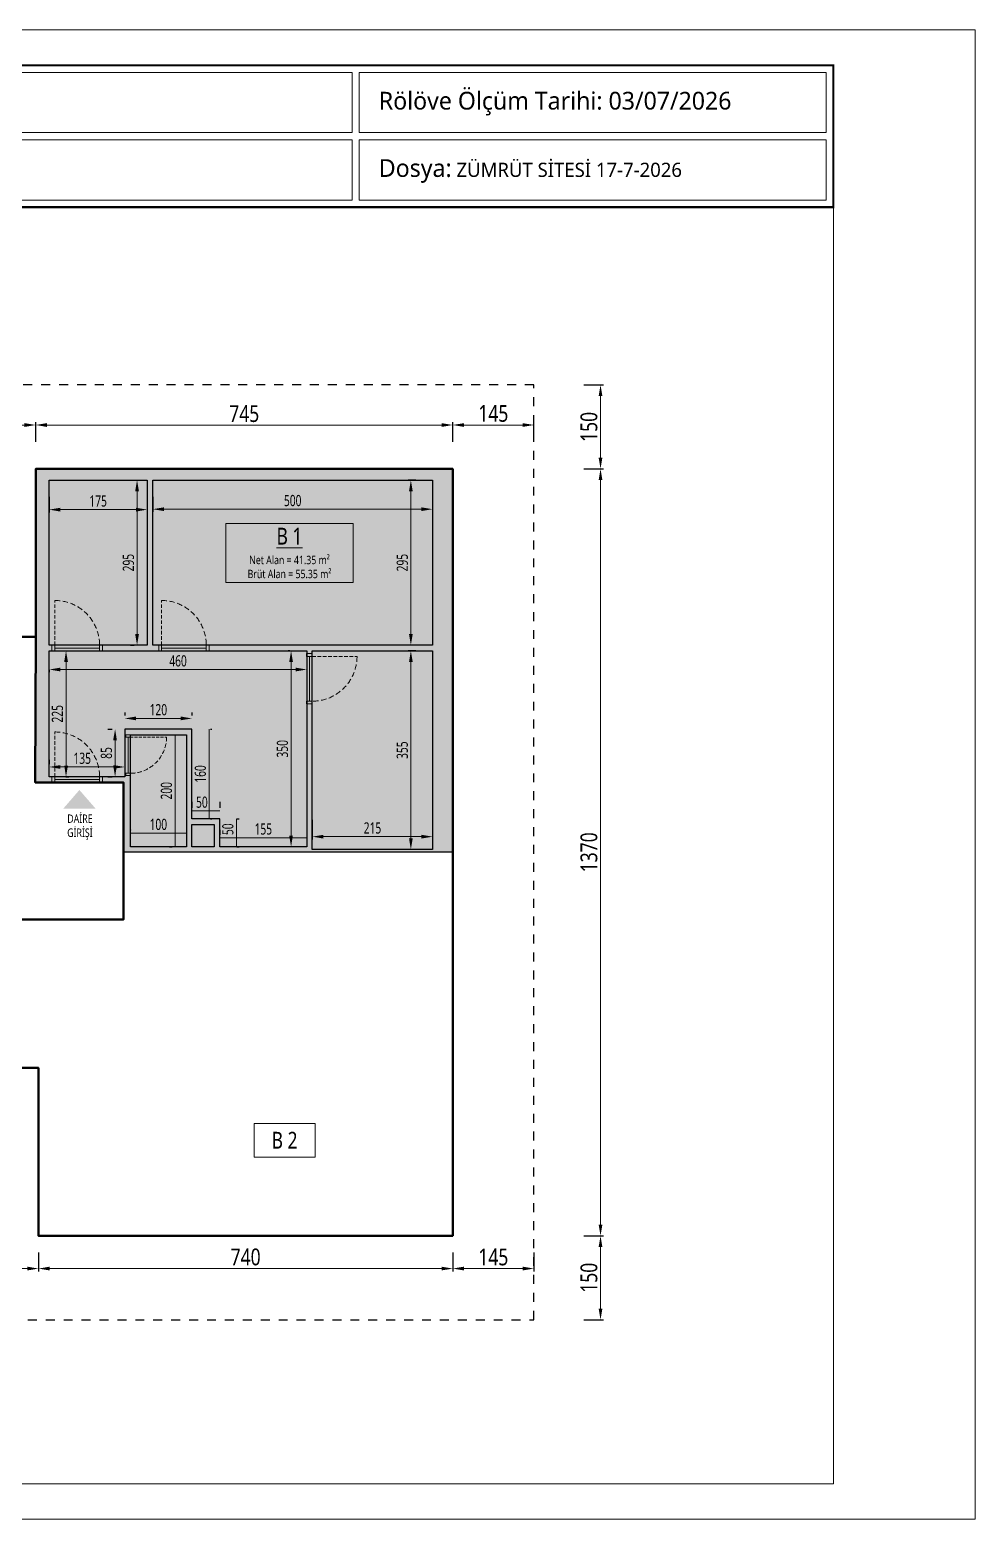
# Model space of a CAD drawing. Header units: metres. Extents: x 41905 to 73816, y -45641 to -42980.
# Drawn here: x 51506 to 53195, y -45641 to -42980 of the extents above; entities that cross this region are included whole.
import ezdxf

# ---------------------------------------------------------------- set-up
doc = ezdxf.new("R2010")
doc.units = ezdxf.units.M
doc.linetypes.add('HIDDEN2', pattern=[4.7625, 3.175, -1.5875])
doc.linetypes.add('JIS_02_1.2', pattern=[64.008, 32.004, -32.004])
for name, color, linetype, lineweight, true_color in [('0A PLAN BOYAMA', 7, 'Continuous', 13, 0xffdf7f), ('A GİRİŞ OKU', 1, 'Continuous', 13, 0xff0000), ('A YAZDIRMA', 7, 'Continuous', 13, 0x848484), ('A ÖLÇÜ DIŞ', 1, 'Continuous', 13, 0xff0000)]:
    doc.layers.add(name, color=color, linetype=linetype, lineweight=lineweight, true_color=true_color)
for name, color, linetype, lineweight in [('A ALAN BRÜT', 5, 'Continuous', 30), ('A ANTET', 7, 'Continuous', 13), ('A BİNA KONTUR', 4, 'Continuous', 50), ('A BİNA KONTUR KESİK', 4, 'JIS_02_1.2', 30), ('A DUVAR', 7, 'Continuous', 30), ('A KAPI', 11, 'Continuous', 13), ('A KAPI KESİK', 11, 'HIDDEN2', 13), ('A YAZI', 7, 'Continuous', 13)]:
    doc.layers.add(name, color=color, linetype=linetype, lineweight=lineweight)
doc.styles.add('HİB NORMAL', font='segoeui.ttf')
doc.styles.add('HİB Segoe Bold', font='segoeuib.ttf', dxfattribs={"width": 0.8})
doc.styles.add('HİB SEGOE Normal .7', font='segoeui.ttf', dxfattribs={"width": 0.7})
doc.styles.add('HİB Segoe Semilight .7', font='segoeuisl.ttf', dxfattribs={"width": 0.7})
doc.dimstyles.new('HİB New', dxfattribs={"dimtxt": 12, "dimasz": 18, "dimexe": 5, "dimexo": 30, "dimgap": 5, "dimtad": 1, "dimdec": 0, "dimzin": 0, "dimdsep": 46, "dimtxsty": 'HİB Segoe Semilight .7', "dimcen": 0.09, "dimclrd": 256, "dimclre": 256, "dimclrt": 256, "dimadec": 0, "dimazin": 0, "dimtfac": 1, "dimtdec": 4, "dimtix": 1, "dimtofl": 0, "dimtmove": 0, "dimatfit": 3, "dimfxl": 30, "dimfxlon": 1, "dimtvp": 1, "dimtolj": 1, "dimtzin": 0, "dimlwd": -1, "dimlwe": -3, "dimarcsym": 0})

# ---------------------------------------------------------------- blocks, each defined once
blk = doc.blocks.new('safsafsaf')
at = {"layer": 'A ANTET', "linetype": 'ByBlock', "ltscale": 100}
blk.add_line((49168, -37858.9), (52997.3, -37858.9), dxfattribs=at)
at = {"layer": 'A ANTET', "linetype": 'ByBlock', "ltscale": 100, "const_width": 4.22}
blk.add_lwpolyline([(49168, -37858.9), (52997.3, -37858.9), (52997.3, -38140.5), (49168, -38140.5)], close=True, dxfattribs=at)
at = {"layer": 'A ANTET', "linetype": 'ByBlock', "ltscale": 100}
for points in [[(52997.3, -40674.5), (49168, -40674.5), (49168, -37858.9), (52997.3, -37858.9)], [(49182.1, -37873), (49846.6, -37873), (49846.6, -38126.4), (49182.1, -38126.4)], [(49860.6, -37873), (52042.3, -37873), (52042.3, -37992.7), (49860.6, -37992.7)], [(52056.4, -37992.7), (52983.2, -37992.7), (52983.2, -37873), (52056.4, -37873)], [(49860.6, -38006.7), (52042.3, -38006.7), (52042.3, -38126.4), (49860.6, -38126.4)], [(52056.4, -38126.4), (52983.2, -38126.4), (52983.2, -38006.7), (52056.4, -38006.7)]]:
    blk.add_lwpolyline(points, close=True, dxfattribs=at)
blk.add_lwpolyline([(49337.9, -38048.6, 3.72, 3.72, 0), (49690.6, -38048.6, 0, 0, 0)], format="xyseb", dxfattribs=at)
at = {"layer": 'A YAZDIRMA', "linetype": 'ByBlock', "ltscale": 100}
blk.add_lwpolyline([(53278.8, -40744.9), (53278.8, -37788.5), (49097.6, -37788.5), (49097.6, -40744.9)], close=True, dxfattribs=at)
at = {"layer": 'A ANTET', "linetype": 'ByBlock', "ltscale": 100, "attachment_point": 1, "line_spacing_factor": 0.8, "style": 'HİB NORMAL'}
for s, insert, char_height, width in [('\\pxqc;{\\fSegoe UI Semibold|b0|i0|c162|p34;BOZOĞLU\\P\\pxqc;\\H0.7833x;ARCHITECTS\\P\\pxqc;\\H1.0213x;}', (49326, -37899.2), 55.749, 377.662), ('\\pxi-3,l4.25,qc,t4.25;MİMARLIK & TASARIM', (49291.1, -38059.2), 24.623, 415.716)]:
    blk.add_mtext(s, dxfattribs=dict(at, insert=insert, char_height=char_height, width=width))
at = {"layer": 'A ANTET', "linetype": 'ByBlock', "ltscale": 100, "attachment_point": 1, "style": 'HİB NORMAL'}
for s, insert, char_height, width in [('\\A1;\\pxql;Bozoğlu Mimarlık ve Tasarım Hizmetleri - Batı Mh. Ihlamur Sk. No: 20/72 Pendik / İstanbul\\PTel: 0538 796 27 73 - www.bozogluarchitects.com', (49896.5, -37896.8), 20.906, 1289.576), ('\\pxql;MALTEPE GİRNE MH. 16732-25 ZÜMRÜT SİTESİ RÖLÖVE PROJESİ', (49900, -38040.7), 31.359, 1361.276)]:
    blk.add_mtext(s, dxfattribs=dict(at, insert=insert, char_height=char_height, width=width))
at = {"layer": 'A ANTET', "color": 0, "linetype": 'ByBlock', "ltscale": 100, "char_height": 35.195, "width": 810.705, "attachment_point": 7, "style": 'HİB NORMAL'}
for s, insert in [('\\pxql;Rölöve Ölçüm Tarihi: 03/07/2026', (52095.2, -37958.7)), ('\\pxql;Dosya:{\\H0.8019x; ZÜMRÜT SİTESİ 17-7-2026}', (52095.2, -38092.4))]:
    blk.add_mtext(s, dxfattribs=dict(at, insert=insert))
blk = doc.blocks.new('*D17888')
at = {"layer": 'A ÖLÇÜ DIŞ', "lineweight": -3, "ltscale": 0.5}
for p, q in [((51540.5, -43814.4), (51540.5, -43842.2)), ((51715.5, -43814.4), (51715.5, -43842.2))]:
    blk.add_line(p, q, dxfattribs=at)
at = {"layer": 'A ÖLÇÜ DIŞ', "ltscale": 0.5}
blk.add_line((51560.5, -43837.2), (51695.5, -43837.2), dxfattribs=at)
at = {"layer": 'A ÖLÇÜ DIŞ'}
for points in [[(51560.5, -43833.9), (51560.5, -43840.6), (51540.5, -43837.2)], [(51695.5, -43840.6), (51695.5, -43833.9), (51715.5, -43837.2)]]:
    blk.add_solid(points, dxfattribs=at)
at = {"layer": 'Defpoints', "color": 0}
for p in [(51540.5, -43784.4), (51715.5, -43784.4), (51715.5, -43837.2)]:
    blk.add_point(p, dxfattribs=at)
at = {"layer": 'A ÖLÇÜ DIŞ', "ltscale": 0.5, "insert": (51628, -43821.8), "char_height": 20, "attachment_point": 5, "style": 'HİB SEGOE Normal .7'}
blk.add_mtext('\\A1;175', dxfattribs=at)
blk = doc.blocks.new('*D17889')
at = {"layer": 'A ÖLÇÜ DIŞ', "lineweight": -3, "ltscale": 0.5}
for p, q in [((51685.5, -43784.4), (51692.5, -43784.4)), ((51685.5, -44079.4), (51692.5, -44079.4))]:
    blk.add_line(p, q, dxfattribs=at)
at = {"layer": 'A ÖLÇÜ DIŞ', "ltscale": 0.5}
blk.add_line((51697.5, -43804.4), (51697.5, -44059.4), dxfattribs=at)
at = {"layer": 'A ÖLÇÜ DIŞ'}
for points in [[(51700.8, -43804.4), (51694.1, -43804.4), (51697.5, -43784.4)], [(51694.1, -44059.4), (51700.8, -44059.4), (51697.5, -44079.4)]]:
    blk.add_solid(points, dxfattribs=at)
at = {"layer": 'Defpoints', "color": 0}
for p in [(51715.5, -43784.4), (51697.5, -44079.4), (51715.5, -44079.4)]:
    blk.add_point(p, dxfattribs=at)
at = {"layer": 'A ÖLÇÜ DIŞ', "ltscale": 0.5, "insert": (51682.1, -43931.9), "char_height": 20, "attachment_point": 5, "rotation": 90, "style": 'HİB SEGOE Normal .7'}
blk.add_mtext('\\A1;295', dxfattribs=at)
blk = doc.blocks.new('*D17890')
at = {"layer": 'A ÖLÇÜ DIŞ', "lineweight": -3, "ltscale": 0.5}
for p, q in [((51725.5, -43814.4), (51725.5, -43841.4)), ((52225.5, -43814.4), (52225.5, -43841.4))]:
    blk.add_line(p, q, dxfattribs=at)
at = {"layer": 'A ÖLÇÜ DIŞ', "ltscale": 0.5}
blk.add_line((51745.5, -43836.4), (52205.5, -43836.4), dxfattribs=at)
at = {"layer": 'A ÖLÇÜ DIŞ'}
for points in [[(51745.5, -43833.1), (51745.5, -43839.7), (51725.5, -43836.4)], [(52205.5, -43839.7), (52205.5, -43833.1), (52225.5, -43836.4)]]:
    blk.add_solid(points, dxfattribs=at)
at = {"layer": 'Defpoints', "color": 0}
for p in [(51725.5, -43784.4), (52225.5, -43784.4), (52225.5, -43836.4)]:
    blk.add_point(p, dxfattribs=at)
at = {"layer": 'A ÖLÇÜ DIŞ', "ltscale": 0.5, "insert": (51975.5, -43821.1), "char_height": 20, "attachment_point": 5, "style": 'HİB SEGOE Normal .7'}
blk.add_mtext('\\A1;500', dxfattribs=at)
blk = doc.blocks.new('*D17891')
at = {"layer": 'A ÖLÇÜ DIŞ', "lineweight": -3, "ltscale": 0.5}
for p, q in [((52195.5, -43784.4), (52181.6, -43784.4)), ((52195.5, -44079.4), (52181.6, -44079.4))]:
    blk.add_line(p, q, dxfattribs=at)
at = {"layer": 'A ÖLÇÜ DIŞ', "ltscale": 0.5}
blk.add_line((52186.6, -43804.4), (52186.6, -44059.4), dxfattribs=at)
at = {"layer": 'A ÖLÇÜ DIŞ'}
for points in [[(52189.9, -43804.4), (52183.3, -43804.4), (52186.6, -43784.4)], [(52183.3, -44059.4), (52189.9, -44059.4), (52186.6, -44079.4)]]:
    blk.add_solid(points, dxfattribs=at)
at = {"layer": 'Defpoints', "color": 0}
for p in [(52225.5, -43784.4), (52186.6, -44079.4), (52225.5, -44079.4)]:
    blk.add_point(p, dxfattribs=at)
at = {"layer": 'A ÖLÇÜ DIŞ', "ltscale": 0.5, "insert": (52171.3, -43931.9), "char_height": 20, "attachment_point": 5, "rotation": 90, "style": 'HİB SEGOE Normal .7'}
blk.add_mtext('\\A1;295', dxfattribs=at)
blk = doc.blocks.new('*D17892')
at = {"layer": 'A ÖLÇÜ DIŞ', "lineweight": -3, "ltscale": 0.5}
for p, q in [((52195.5, -44089.4), (52181.6, -44089.4)), ((52195.5, -44444.4), (52181.6, -44444.4))]:
    blk.add_line(p, q, dxfattribs=at)
at = {"layer": 'A ÖLÇÜ DIŞ', "ltscale": 0.5}
blk.add_line((52186.6, -44109.4), (52186.6, -44424.4), dxfattribs=at)
at = {"layer": 'A ÖLÇÜ DIŞ'}
for points in [[(52189.9, -44109.4), (52183.3, -44109.4), (52186.6, -44089.4)], [(52183.3, -44424.4), (52189.9, -44424.4), (52186.6, -44444.4)]]:
    blk.add_solid(points, dxfattribs=at)
at = {"layer": 'Defpoints', "color": 0}
for p in [(52225.5, -44089.4), (52186.6, -44444.4), (52225.5, -44444.4)]:
    blk.add_point(p, dxfattribs=at)
at = {"layer": 'A ÖLÇÜ DIŞ', "ltscale": 0.5, "insert": (52171.3, -44266.9), "char_height": 20, "attachment_point": 5, "rotation": 90, "style": 'HİB SEGOE Normal .7'}
blk.add_mtext('\\A1;355', dxfattribs=at)
blk = doc.blocks.new('*D17893')
at = {"layer": 'A ÖLÇÜ DIŞ', "lineweight": -3, "ltscale": 0.5}
for p, q in [((51970.5, -44089.4), (51967.6, -44089.4)), ((51970.5, -44439.4), (51967.6, -44439.4))]:
    blk.add_line(p, q, dxfattribs=at)
at = {"layer": 'A ÖLÇÜ DIŞ', "ltscale": 0.5}
blk.add_line((51972.6, -44419.4), (51972.6, -44109.4), dxfattribs=at)
at = {"layer": 'A ÖLÇÜ DIŞ'}
for points in [[(51975.9, -44109.4), (51969.3, -44109.4), (51972.6, -44089.4)], [(51969.3, -44419.4), (51975.9, -44419.4), (51972.6, -44439.4)]]:
    blk.add_solid(points, dxfattribs=at)
at = {"layer": 'Defpoints', "color": 0}
for p in [(51972.6, -44089.4), (52000.5, -44089.4), (52000.5, -44439.4)]:
    blk.add_point(p, dxfattribs=at)
at = {"layer": 'A ÖLÇÜ DIŞ', "ltscale": 0.5, "insert": (51957.2, -44264.4), "char_height": 20, "attachment_point": 5, "rotation": 90, "style": 'HİB SEGOE Normal .7'}
blk.add_mtext('\\A1;350', dxfattribs=at)
blk = doc.blocks.new('*D17894')
at = {"layer": 'A ÖLÇÜ DIŞ', "lineweight": -3, "ltscale": 0.5}
for p, q in [((52000.5, -44393.2), (52000.5, -44428.2)), ((51845.5, -44409.4), (51845.5, -44418.2))]:
    blk.add_line(p, q, dxfattribs=at)
at = {"layer": 'A ÖLÇÜ DIŞ', "ltscale": 0.5}
blk.add_line((51845.5, -44423.2), (52000.5, -44423.2), dxfattribs=at)
at = {"layer": 'Defpoints', "color": 0}
for p in [(52000.5, -44336.5), (52000.5, -44423.2), (51845.5, -44439.4)]:
    blk.add_point(p, dxfattribs=at)
at = {"layer": 'A ÖLÇÜ DIŞ', "ltscale": 0.5, "insert": (51923, -44407.8), "char_height": 20, "attachment_point": 5, "style": 'HİB SEGOE Normal .7'}
blk.add_mtext('\\A1;155', dxfattribs=at)
blk = doc.blocks.new('_None')
blk = doc.blocks.new('*D17895')
at = {"layer": 'A ÖLÇÜ DIŞ', "ltscale": 0.5}
blk.add_line((51875, -44389.4), (51875, -44439.4), dxfattribs=at)
at = {"layer": 'A ÖLÇÜ DIŞ', "lineweight": -3, "ltscale": 0.5}
for p, q in [((51875.5, -44389.4), (51880, -44389.4)), ((51875.5, -44439.4), (51880, -44439.4))]:
    blk.add_line(p, q, dxfattribs=at)
at = {"layer": 'Defpoints', "color": 0}
for p in [(51845.5, -44389.4), (51845.5, -44439.4), (51875, -44439.4)]:
    blk.add_point(p, dxfattribs=at)
at = {"layer": 'A ÖLÇÜ DIŞ', "ltscale": 0.5, "insert": (51859.7, -44408.1), "char_height": 20, "attachment_point": 5, "rotation": 90, "style": 'HİB SEGOE Normal .7'}
blk.add_mtext('\\A1;50', dxfattribs=at)
blk = doc.blocks.new('*D17896')
at = {"layer": 'A ÖLÇÜ DIŞ', "lineweight": -3, "ltscale": 0.5}
for p, q in [((51795.5, -44359.4), (51795.5, -44370.2)), ((51845.5, -44359.4), (51845.5, -44370.2))]:
    blk.add_line(p, q, dxfattribs=at)
at = {"layer": 'A ÖLÇÜ DIŞ', "ltscale": 0.5}
blk.add_line((51845.5, -44375.2), (51795.5, -44375.2), dxfattribs=at)
at = {"layer": 'Defpoints', "color": 0}
for p in [(51795.5, -44375.2), (51795.5, -44389.4), (51845.5, -44389.4)]:
    blk.add_point(p, dxfattribs=at)
at = {"layer": 'A ÖLÇÜ DIŞ', "ltscale": 0.5, "insert": (51813.3, -44359.9), "char_height": 20, "attachment_point": 5, "style": 'HİB SEGOE Normal .7'}
blk.add_mtext('\\A1;50', dxfattribs=at)
blk = doc.blocks.new('*D17897')
at = {"layer": 'A ÖLÇÜ DIŞ', "ltscale": 0.5}
blk.add_line((51826, -44389.4), (51826, -44229.4), dxfattribs=at)
at = {"layer": 'A ÖLÇÜ DIŞ', "lineweight": -3, "ltscale": 0.5}
for p, q in [((51828.7, -44229.4), (51831, -44229.4)), ((51828.7, -44389.4), (51831, -44389.4))]:
    blk.add_line(p, q, dxfattribs=at)
at = {"layer": 'Defpoints', "color": 0}
for p in [(51798.7, -44229.4), (51826, -44229.4), (51798.7, -44389.4)]:
    blk.add_point(p, dxfattribs=at)
at = {"layer": 'A ÖLÇÜ DIŞ', "ltscale": 0.5, "insert": (51810.6, -44309.4), "char_height": 20, "attachment_point": 5, "rotation": 90, "style": 'HİB SEGOE Normal .7'}
blk.add_mtext('\\A1;160', dxfattribs=at)
blk = doc.blocks.new('*D17898')
at = {"layer": 'A ÖLÇÜ DIŞ', "lineweight": -3, "ltscale": 0.5}
for p, q in [((51675.5, -44199.4), (51675.5, -44205.2)), ((51795.5, -44199.4), (51795.5, -44205.2))]:
    blk.add_line(p, q, dxfattribs=at)
at = {"layer": 'A ÖLÇÜ DIŞ', "ltscale": 0.5}
blk.add_line((51775.5, -44210.2), (51695.5, -44210.2), dxfattribs=at)
at = {"layer": 'A ÖLÇÜ DIŞ'}
for points in [[(51695.5, -44206.8), (51695.5, -44213.5), (51675.5, -44210.2)], [(51775.5, -44213.5), (51775.5, -44206.8), (51795.5, -44210.2)]]:
    blk.add_solid(points, dxfattribs=at)
at = {"layer": 'Defpoints', "color": 0}
for p in [(51675.5, -44210.2), (51675.5, -44229.4), (51795.5, -44229.4)]:
    blk.add_point(p, dxfattribs=at)
at = {"layer": 'A ÖLÇÜ DIŞ', "ltscale": 0.5, "insert": (51735.5, -44194.8), "char_height": 20, "attachment_point": 5, "style": 'HİB SEGOE Normal .7'}
blk.add_mtext('\\A1;120', dxfattribs=at)
blk = doc.blocks.new('*D17899')
at = {"layer": 'A ÖLÇÜ DIŞ', "lineweight": -3, "ltscale": 0.5}
for p, q in [((51645.5, -44229.4), (51653.2, -44229.4)), ((51645.5, -44314.4), (51653.2, -44314.4))]:
    blk.add_line(p, q, dxfattribs=at)
at = {"layer": 'A ÖLÇÜ DIŞ', "ltscale": 0.5}
blk.add_line((51658.2, -44249.4), (51658.2, -44294.4), dxfattribs=at)
at = {"layer": 'A ÖLÇÜ DIŞ'}
for points in [[(51661.5, -44249.4), (51654.8, -44249.4), (51658.2, -44229.4)], [(51654.8, -44294.4), (51661.5, -44294.4), (51658.2, -44314.4)]]:
    blk.add_solid(points, dxfattribs=at)
at = {"layer": 'Defpoints', "color": 0}
for p in [(51675.5, -44229.4), (51658.2, -44314.4), (51675.5, -44314.4)]:
    blk.add_point(p, dxfattribs=at)
at = {"layer": 'A ÖLÇÜ DIŞ', "ltscale": 0.5, "insert": (51642.8, -44271.9), "char_height": 20, "attachment_point": 5, "rotation": 90, "style": 'HİB SEGOE Normal .7'}
blk.add_mtext('\\A1;85', dxfattribs=at)
blk = doc.blocks.new('*D17900')
at = {"layer": 'A ÖLÇÜ DIŞ', "lineweight": -3, "ltscale": 0.5}
for p, q in [((51540.5, -44284.4), (51540.5, -44291.9)), ((51675.5, -44284.4), (51675.5, -44291.9))]:
    blk.add_line(p, q, dxfattribs=at)
at = {"layer": 'A ÖLÇÜ DIŞ', "ltscale": 0.5}
blk.add_line((51560.5, -44296.9), (51655.5, -44296.9), dxfattribs=at)
at = {"layer": 'A ÖLÇÜ DIŞ'}
for points in [[(51560.5, -44293.6), (51560.5, -44300.2), (51540.5, -44296.9)], [(51655.5, -44300.2), (51655.5, -44293.6), (51675.5, -44296.9)]]:
    blk.add_solid(points, dxfattribs=at)
at = {"layer": 'Defpoints', "color": 0}
for p in [(51675.5, -44296.9), (51540.5, -44314.4), (51675.5, -44314.4)]:
    blk.add_point(p, dxfattribs=at)
at = {"layer": 'A ÖLÇÜ DIŞ', "ltscale": 0.5, "insert": (51599.5, -44281.5), "char_height": 20, "attachment_point": 5, "style": 'HİB SEGOE Normal .7'}
blk.add_mtext('\\A1;135', dxfattribs=at)
blk = doc.blocks.new('*D17901')
at = {"layer": 'A ÖLÇÜ DIŞ', "lineweight": -3, "ltscale": 0.5}
for p, q in [((51570.5, -44089.4), (51575.6, -44089.4)), ((51570.5, -44314.4), (51575.6, -44314.4))]:
    blk.add_line(p, q, dxfattribs=at)
at = {"layer": 'A ÖLÇÜ DIŞ', "ltscale": 0.5}
blk.add_line((51570.6, -44294.4), (51570.6, -44109.4), dxfattribs=at)
at = {"layer": 'A ÖLÇÜ DIŞ'}
for points in [[(51574, -44109.4), (51567.3, -44109.4), (51570.6, -44089.4)], [(51567.3, -44294.4), (51574, -44294.4), (51570.6, -44314.4)]]:
    blk.add_solid(points, dxfattribs=at)
at = {"layer": 'Defpoints', "color": 0}
for p in [(51540.5, -44089.4), (51570.6, -44089.4), (51540.5, -44314.4)]:
    blk.add_point(p, dxfattribs=at)
at = {"layer": 'A ÖLÇÜ DIŞ', "ltscale": 0.5, "insert": (51555.3, -44201.9), "char_height": 20, "attachment_point": 5, "rotation": 90, "style": 'HİB SEGOE Normal .7'}
blk.add_mtext('\\A1;225', dxfattribs=at)
blk = doc.blocks.new('*D17902')
at = {"layer": 'A ÖLÇÜ DIŞ', "lineweight": -3, "ltscale": 0.5}
for p, q in [((51540.7, -44124.2), (51540.7, -44127.8)), ((52000.7, -44124.2), (52000.7, -44127.8))]:
    blk.add_line(p, q, dxfattribs=at)
at = {"layer": 'A ÖLÇÜ DIŞ', "ltscale": 0.5}
blk.add_line((51560.7, -44122.8), (51980.7, -44122.8), dxfattribs=at)
at = {"layer": 'A ÖLÇÜ DIŞ'}
for points in [[(51560.7, -44119.5), (51560.7, -44126.2), (51540.7, -44122.8)], [(51980.7, -44126.2), (51980.7, -44119.5), (52000.7, -44122.8)]]:
    blk.add_solid(points, dxfattribs=at)
at = {"layer": 'Defpoints', "color": 0}
for p in [(51540.7, -44094.2), (52000.7, -44094.2), (52000.7, -44122.8)]:
    blk.add_point(p, dxfattribs=at)
at = {"layer": 'A ÖLÇÜ DIŞ', "ltscale": 0.5, "insert": (51770.7, -44107.5), "char_height": 20, "attachment_point": 5, "style": 'HİB SEGOE Normal .7'}
blk.add_mtext('\\A1;460', dxfattribs=at)
blk = doc.blocks.new('*D17903')
at = {"layer": 'A ÖLÇÜ DIŞ', "lineweight": -3, "ltscale": 0.5}
for p, q in [((51685.5, -44409.4), (51685.5, -44410)), ((51785.5, -44409.4), (51785.5, -44410))]:
    blk.add_line(p, q, dxfattribs=at)
at = {"layer": 'A ÖLÇÜ DIŞ', "ltscale": 0.5}
blk.add_line((51685.5, -44415), (51785.5, -44415), dxfattribs=at)
at = {"layer": 'Defpoints', "color": 0}
for p in [(51785.5, -44415), (51685.5, -44439.4), (51785.5, -44439.4)]:
    blk.add_point(p, dxfattribs=at)
at = {"layer": 'A ÖLÇÜ DIŞ', "ltscale": 0.5, "insert": (51735.5, -44399.6), "char_height": 20, "attachment_point": 5, "style": 'HİB SEGOE Normal .7'}
blk.add_mtext('\\A1;100', dxfattribs=at)
blk = doc.blocks.new('*D17904')
at = {"layer": 'A ÖLÇÜ DIŞ', "lineweight": -3, "ltscale": 0.5}
for p, q in [((51755.5, -44239.4), (51760.3, -44239.4)), ((51755.5, -44439.4), (51760.3, -44439.4))]:
    blk.add_line(p, q, dxfattribs=at)
at = {"layer": 'A ÖLÇÜ DIŞ', "ltscale": 0.5}
blk.add_line((51765.3, -44239.4), (51765.3, -44439.4), dxfattribs=at)
at = {"layer": 'Defpoints', "color": 0}
for p in [(51785.5, -44239.4), (51765.3, -44439.4), (51785.5, -44439.4)]:
    blk.add_point(p, dxfattribs=at)
at = {"layer": 'A ÖLÇÜ DIŞ', "ltscale": 0.5, "insert": (51750, -44339.4), "char_height": 20, "attachment_point": 5, "rotation": 90, "style": 'HİB SEGOE Normal .7'}
blk.add_mtext('\\A1;200', dxfattribs=at)
blk = doc.blocks.new('KAPI 90X10')
at = {"layer": 'A KAPI', "color": 0}
for points in [[(5, 10), (0, 10), (0, 0), (5, 0)], [(85, 5), (85, 10), (5, 10), (5, 5)], [(90, 10), (85, 10), (85, 0), (90, 0)]]:
    blk.add_lwpolyline(points, close=True, dxfattribs=at)
at = {"layer": 'A KAPI KESİK', "color": 0, "ltscale": 2}
blk.add_line((85, 10), (85, 90), dxfattribs=at)
at = {"layer": 'A KAPI KESİK', "color": 0, "ltscale": 3}
blk.add_arc((85, 10), 80, 90, 180, dxfattribs=at)
at = {"layer": 'A YAZI', "color": 0, "style": 'HİB Segoe Semilight .7', "width": 0.7}
blk.add_attdef('KAPI_NO', (76.6, 23.8), '', height=12, rotation=90, dxfattribs=at)
blk = doc.blocks.new('*D17905')
at = {"layer": 'A ÖLÇÜ DIŞ', "lineweight": -3, "ltscale": 0.5}
for p, q in [((52010.5, -44391.4), (52010.5, -44426.4)), ((52225.5, -44391.4), (52225.5, -44426.4))]:
    blk.add_line(p, q, dxfattribs=at)
at = {"layer": 'A ÖLÇÜ DIŞ', "ltscale": 0.5}
blk.add_line((52030.5, -44421.4), (52205.5, -44421.4), dxfattribs=at)
at = {"layer": 'A ÖLÇÜ DIŞ'}
for points in [[(52030.5, -44418.1), (52030.5, -44424.8), (52010.5, -44421.4)], [(52205.5, -44424.8), (52205.5, -44418.1), (52225.5, -44421.4)]]:
    blk.add_solid(points, dxfattribs=at)
at = {"layer": 'Defpoints', "color": 0}
for p in [(52010.5, -44280.5), (52225.5, -44280.5), (52225.5, -44421.4)]:
    blk.add_point(p, dxfattribs=at)
at = {"layer": 'A ÖLÇÜ DIŞ', "ltscale": 0.5, "insert": (52118, -44406), "char_height": 20, "attachment_point": 5, "style": 'HİB SEGOE Normal .7'}
blk.add_mtext('\\A1;215', dxfattribs=at)
blk = doc.blocks.new('*D17908')
at = {"layer": 'A ÖLÇÜ DIŞ', "lineweight": -3, "ltscale": 0.5}
for p, q in [((50986.4, -43716), (50986.4, -43681)), ((51516.4, -43716), (51516.4, -43681))]:
    blk.add_line(p, q, dxfattribs=at)
at = {"layer": 'A ÖLÇÜ DIŞ', "ltscale": 0.5}
blk.add_line((51006.4, -43686), (51496.4, -43686), dxfattribs=at)
at = {"layer": 'A ÖLÇÜ DIŞ'}
for points in [[(51006.4, -43682.7), (51006.4, -43689.4), (50986.4, -43686)], [(51496.4, -43689.4), (51496.4, -43682.7), (51516.4, -43686)]]:
    blk.add_solid(points, dxfattribs=at)
at = {"layer": 'Defpoints', "color": 0}
for p in [(51516.4, -43686), (50986.4, -43764.4), (51516.4, -43764.4)]:
    blk.add_point(p, dxfattribs=at)
at = {"layer": 'A ÖLÇÜ DIŞ', "ltscale": 0.5, "insert": (51251.4, -43665.5), "char_height": 30, "attachment_point": 5, "style": 'HİB Segoe Bold'}
blk.add_mtext('\\A1;530', dxfattribs=at)
blk = doc.blocks.new('*D17909')
at = {"layer": 'A ÖLÇÜ DIŞ', "lineweight": -3, "ltscale": 0.5}
for p, q in [((51516.4, -43716), (51516.4, -43681)), ((52261.4, -43716), (52261.4, -43681))]:
    blk.add_line(p, q, dxfattribs=at)
at = {"layer": 'A ÖLÇÜ DIŞ', "ltscale": 0.5}
blk.add_line((51536.4, -43686), (52241.4, -43686), dxfattribs=at)
at = {"layer": 'A ÖLÇÜ DIŞ'}
for points in [[(51536.4, -43682.7), (51536.4, -43689.4), (51516.4, -43686)], [(52241.4, -43689.4), (52241.4, -43682.7), (52261.4, -43686)]]:
    blk.add_solid(points, dxfattribs=at)
at = {"layer": 'Defpoints', "color": 0}
for p in [(52261.4, -43686), (51516.4, -43764.4), (52261.4, -43764.4)]:
    blk.add_point(p, dxfattribs=at)
at = {"layer": 'A ÖLÇÜ DIŞ', "ltscale": 0.5, "insert": (51888.9, -43665.8), "char_height": 30, "attachment_point": 5, "style": 'HİB Segoe Bold'}
blk.add_mtext('\\A1;745', dxfattribs=at)
blk = doc.blocks.new('*D17910')
at = {"layer": 'A ÖLÇÜ DIŞ', "lineweight": -3, "ltscale": 0.5}
for p, q in [((52495.4, -43764.4), (52530.4, -43764.4)), ((52495.4, -45134.4), (52530.4, -45134.4))]:
    blk.add_line(p, q, dxfattribs=at)
at = {"layer": 'A ÖLÇÜ DIŞ', "ltscale": 0.5}
blk.add_line((52525.4, -43784.4), (52525.4, -45114.4), dxfattribs=at)
at = {"layer": 'A ÖLÇÜ DIŞ'}
for points in [[(52528.7, -43784.4), (52522, -43784.4), (52525.4, -43764.4)], [(52522, -45114.4), (52528.7, -45114.4), (52525.4, -45134.4)]]:
    blk.add_solid(points, dxfattribs=at)
at = {"layer": 'Defpoints', "color": 0}
for p in [(52261.4, -43764.4), (52261.4, -45134.4), (52525.4, -45134.4)]:
    blk.add_point(p, dxfattribs=at)
at = {"layer": 'A ÖLÇÜ DIŞ', "ltscale": 0.5, "insert": (52504.8, -44449.4), "char_height": 30, "attachment_point": 5, "rotation": 90, "style": 'HİB Segoe Bold'}
blk.add_mtext('\\A1;1370', dxfattribs=at)
blk = doc.blocks.new('*D17911')
at = {"layer": 'A ÖLÇÜ DIŞ', "lineweight": -3, "ltscale": 0.5}
for p, q in [((51521.4, -45164.4), (51521.4, -45198)), ((52261.4, -45164.4), (52261.4, -45198))]:
    blk.add_line(p, q, dxfattribs=at)
at = {"layer": 'A ÖLÇÜ DIŞ', "ltscale": 0.5}
blk.add_line((51541.4, -45193), (52241.4, -45193), dxfattribs=at)
at = {"layer": 'A ÖLÇÜ DIŞ'}
for points in [[(51541.4, -45189.6), (51541.4, -45196.3), (51521.4, -45193)], [(52241.4, -45196.3), (52241.4, -45189.6), (52261.4, -45193)]]:
    blk.add_solid(points, dxfattribs=at)
at = {"layer": 'Defpoints', "color": 0}
for p in [(51521.4, -45134.4), (52261.4, -45134.4), (52261.4, -45193)]:
    blk.add_point(p, dxfattribs=at)
at = {"layer": 'A ÖLÇÜ DIŞ', "ltscale": 0.5, "insert": (51891.4, -45172.4), "char_height": 30, "attachment_point": 5, "style": 'HİB Segoe Bold'}
blk.add_mtext('\\A1;740', dxfattribs=at)
blk = doc.blocks.new('*D17912')
at = {"layer": 'A ÖLÇÜ DIŞ', "lineweight": -3, "ltscale": 0.5}
for p, q in [((50981.4, -45164.4), (50981.4, -45198)), ((51521.4, -45164.4), (51521.4, -45198))]:
    blk.add_line(p, q, dxfattribs=at)
at = {"layer": 'A ÖLÇÜ DIŞ', "ltscale": 0.5}
blk.add_line((51501.4, -45193), (51001.4, -45193), dxfattribs=at)
at = {"layer": 'A ÖLÇÜ DIŞ'}
for points in [[(51001.4, -45189.6), (51001.4, -45196.3), (50981.4, -45193)], [(51501.4, -45196.3), (51501.4, -45189.6), (51521.4, -45193)]]:
    blk.add_solid(points, dxfattribs=at)
at = {"layer": 'Defpoints', "color": 0}
for p in [(50981.4, -45134.4), (51521.4, -45134.4), (50981.4, -45193)]:
    blk.add_point(p, dxfattribs=at)
at = {"layer": 'A ÖLÇÜ DIŞ', "ltscale": 0.5, "insert": (51251.4, -45172.4), "char_height": 30, "attachment_point": 5, "style": 'HİB Segoe Bold'}
blk.add_mtext('\\A1;540', dxfattribs=at)
blk = doc.blocks.new('*D17914')
at = {"layer": 'A ÖLÇÜ DIŞ', "lineweight": -3, "ltscale": 0.5}
for p, q in [((51491.4, -44834.4), (51457.2, -44834.4)), ((51491.4, -45134.4), (51457.2, -45134.4))]:
    blk.add_line(p, q, dxfattribs=at)
at = {"layer": 'A ÖLÇÜ DIŞ', "ltscale": 0.5}
blk.add_line((51462.2, -44854.4), (51462.2, -45114.4), dxfattribs=at)
at = {"layer": 'A ÖLÇÜ DIŞ'}
for points in [[(51465.5, -44854.4), (51458.9, -44854.4), (51462.2, -44834.4)], [(51458.9, -45114.4), (51465.5, -45114.4), (51462.2, -45134.4)]]:
    blk.add_solid(points, dxfattribs=at)
at = {"layer": 'Defpoints', "color": 0}
for p in [(51521.4, -44834.4), (51462.2, -45134.4), (51521.4, -45134.4)]:
    blk.add_point(p, dxfattribs=at)
at = {"layer": 'A ÖLÇÜ DIŞ', "ltscale": 0.5, "insert": (51441.7, -44984.4), "char_height": 30, "attachment_point": 5, "rotation": 90, "style": 'HİB Segoe Bold'}
blk.add_mtext('\\A1;300', dxfattribs=at)
blk = doc.blocks.new('*D17916')
at = {"layer": 'A ÖLÇÜ DIŞ', "lineweight": -3, "ltscale": 0.5}
for p, q in [((52495.4, -43614.4), (52530.4, -43614.4)), ((52495.4, -43764.4), (52530.4, -43764.4))]:
    blk.add_line(p, q, dxfattribs=at)
at = {"layer": 'A ÖLÇÜ DIŞ', "ltscale": 0.5}
blk.add_line((52525.4, -43744.4), (52525.4, -43634.4), dxfattribs=at)
at = {"layer": 'A ÖLÇÜ DIŞ'}
for points in [[(52528.7, -43634.4), (52522, -43634.4), (52525.4, -43614.4)], [(52522, -43744.4), (52528.7, -43744.4), (52525.4, -43764.4)]]:
    blk.add_solid(points, dxfattribs=at)
at = {"layer": 'Defpoints', "color": 0}
for p in [(52261.4, -43614.4), (52525.4, -43614.4), (52261.4, -43764.4)]:
    blk.add_point(p, dxfattribs=at)
at = {"layer": 'A ÖLÇÜ DIŞ', "ltscale": 0.5, "insert": (52504.8, -43689.4), "char_height": 30, "attachment_point": 5, "rotation": 90, "style": 'HİB Segoe Bold'}
blk.add_mtext('\\A1;150', dxfattribs=at)
blk = doc.blocks.new('*D17917')
at = {"layer": 'A ÖLÇÜ DIŞ', "lineweight": -3, "ltscale": 0.5}
for p, q in [((52495.4, -45134.4), (52530.4, -45134.4)), ((52495.4, -45284.4), (52530.4, -45284.4))]:
    blk.add_line(p, q, dxfattribs=at)
at = {"layer": 'A ÖLÇÜ DIŞ', "ltscale": 0.5}
blk.add_line((52525.4, -45154.4), (52525.4, -45264.4), dxfattribs=at)
at = {"layer": 'A ÖLÇÜ DIŞ'}
for points in [[(52528.7, -45154.4), (52522, -45154.4), (52525.4, -45134.4)], [(52522, -45264.4), (52528.7, -45264.4), (52525.4, -45284.4)]]:
    blk.add_solid(points, dxfattribs=at)
at = {"layer": 'Defpoints', "color": 0}
for p in [(52261.4, -45134.4), (52261.4, -45284.4), (52525.4, -45284.4)]:
    blk.add_point(p, dxfattribs=at)
at = {"layer": 'A ÖLÇÜ DIŞ', "ltscale": 0.5, "insert": (52504.8, -45209.4), "char_height": 30, "attachment_point": 5, "rotation": 90, "style": 'HİB Segoe Bold'}
blk.add_mtext('\\A1;150', dxfattribs=at)
blk = doc.blocks.new('*D17918')
at = {"layer": 'A ÖLÇÜ DIŞ', "lineweight": -3, "ltscale": 0.5}
for p, q in [((52261.4, -45164.4), (52261.4, -45198)), ((52406.4, -45164.4), (52406.4, -45198))]:
    blk.add_line(p, q, dxfattribs=at)
at = {"layer": 'A ÖLÇÜ DIŞ', "ltscale": 0.5}
blk.add_line((52281.4, -45193), (52386.4, -45193), dxfattribs=at)
at = {"layer": 'A ÖLÇÜ DIŞ'}
for points in [[(52281.4, -45189.6), (52281.4, -45196.3), (52261.4, -45193)], [(52386.4, -45196.3), (52386.4, -45189.6), (52406.4, -45193)]]:
    blk.add_solid(points, dxfattribs=at)
at = {"layer": 'Defpoints', "color": 0}
for p in [(52261.4, -45134.4), (52406.4, -45134.4), (52406.4, -45193)]:
    blk.add_point(p, dxfattribs=at)
at = {"layer": 'A ÖLÇÜ DIŞ', "ltscale": 0.5, "insert": (52333.9, -45172.4), "char_height": 30, "attachment_point": 5, "style": 'HİB Segoe Bold'}
blk.add_mtext('\\A1;145', dxfattribs=at)
blk = doc.blocks.new('*D17923')
at = {"layer": 'A ÖLÇÜ DIŞ', "lineweight": -3, "ltscale": 0.5}
for p, q in [((52261.4, -43716), (52261.4, -43681)), ((52406.4, -43716), (52406.4, -43681))]:
    blk.add_line(p, q, dxfattribs=at)
at = {"layer": 'A ÖLÇÜ DIŞ', "ltscale": 0.5}
blk.add_line((52281.4, -43686), (52386.4, -43686), dxfattribs=at)
at = {"layer": 'A ÖLÇÜ DIŞ'}
for points in [[(52281.4, -43682.7), (52281.4, -43689.4), (52261.4, -43686)], [(52386.4, -43689.4), (52386.4, -43682.7), (52406.4, -43686)]]:
    blk.add_solid(points, dxfattribs=at)
at = {"layer": 'Defpoints', "color": 0}
for p in [(52406.4, -43686), (52261.4, -43764.4), (52406.4, -43764.4)]:
    blk.add_point(p, dxfattribs=at)
at = {"layer": 'A ÖLÇÜ DIŞ', "ltscale": 0.5, "insert": (52333.9, -43665.4), "char_height": 30, "attachment_point": 5, "style": 'HİB Segoe Bold'}
blk.add_mtext('\\A1;145', dxfattribs=at)

msp = doc.modelspace()

# ---------------------------------------------------------------- hatches: boundary and pattern name
at = {"layer": '0A PLAN BOYAMA', "linetype": 'ByBlock', "ltscale": 100, "true_color": 0xffeebb, "transparency": 33554687}
h = msp.add_hatch(color=254, dxfattribs=at)
h.dxf.hatch_style = 1
h.paths.add_polyline_path([(51516.4, -43764.4), (52261.4, -43764.4), (52261.4, -44449.4), (51673, -44449.4), (51673, -44324.4), (51515.5, -44324.4)])
at = {"layer": 'A GİRİŞ OKU', "ltscale": 100, "transparency": 33554687}
h = msp.add_hatch(color=256, dxfattribs=at)
h.dxf.hatch_style = 1
h.paths.add_polyline_path([(51565.7, -44371.3), (51623.4, -44371.3), (51594.5, -44338)])

# ---------------------------------------------------------------- linework, layer by layer
at = {"layer": 'A ALAN BRÜT', "ltscale": 0.5}
msp.add_lwpolyline([(51516.4, -43764.4), (52261.4, -43764.4), (52261.4, -44449.4), (51673, -44449.4), (51673, -44324.4), (51515.5, -44324.4)], close=True, dxfattribs=at)
at = {"layer": 'A BİNA KONTUR', "ltscale": 0.5}
for points in [[(50241.4, -43764.4), (50986.4, -43764.4), (50986.4, -44064.4), (51516.4, -44064.4), (51516.4, -43764.4), (52261.4, -43764.4), (52261.4, -45134.4), (51521.4, -45134.4), (51521.4, -44834.4), (50981.4, -44834.4), (50981.4, -45134.4), (50241.4, -45134.4)], [(51315.5, -44064.4), (51315.5, -44329.4), (50858, -44329.4), (50858, -44569.4), (51673, -44569.4), (51673, -44324.4), (51515.5, -44324.4), (51516.4, -44064.4)]]:
    msp.add_lwpolyline(points, close=True, dxfattribs=at)
msp.add_lwpolyline([(51516.4, -44064.4), (51515.5, -44324.4), (51673, -44324.4), (51673, -44569.4), (50858, -44569.4), (50858, -44329.4), (51315.5, -44329.4), (51315.5, -44064.4)], dxfattribs=at)
at = {"layer": 'A BİNA KONTUR KESİK', "linetype": 'JIS_02_1.2', "ltscale": 0.5}
msp.add_lwpolyline([(50096.4, -45284.4), (51096.4, -45284.4), (51096.4, -44983.5), (51406.4, -44983.5), (51406.4, -45284.4), (52406.4, -45284.4), (52406.4, -43614.4), (51406.4, -43614.4), (51406.4, -43915.3), (51096.4, -43915.3), (51096.4, -43614.4), (50096.4, -43614.4)], close=True, dxfattribs=at)
at = {"layer": 'A DUVAR', "ltscale": 0.5}
for points in [[(51540.5, -44079.4), (51540.5, -43784.4), (51715.5, -43784.4), (51715.5, -44079.4)], [(51725.5, -44079.4), (51725.5, -43784.4), (52225.5, -43784.4), (52225.5, -44079.4)], [(52000.5, -44089.4), (52000.5, -44439.4), (51845.5, -44439.4), (51845.5, -44389.4), (51795.5, -44389.4), (51795.5, -44229.4), (51675.5, -44229.4), (51675.5, -44314.4), (51540.5, -44314.4), (51540.5, -44089.4)], [(52010.5, -44444.4), (52010.5, -44089.4), (52225.5, -44089.4), (52225.5, -44444.4)], [(51785.5, -44239.4), (51785.5, -44439.4), (51685.5, -44439.4), (51685.5, -44239.4)], [(51795.5, -44439.4), (51795.5, -44399.4), (51835.5, -44399.4), (51835.5, -44439.4)]]:
    msp.add_lwpolyline(points, close=True, dxfattribs=at)

# ---------------------------------------------------------------- block references
at = {"layer": 'A ANTET', "ltscale": 0.5, "xscale": 0.8999999999999999, "yscale": 0.8999999999999999, "zscale": 0.8999999999999999}
msp.add_blockref('safsafsaf', (5243.7, -8970.3), dxfattribs=at)
at = {"layer": 'A KAPI', "ltscale": 100, "xscale": -1}
for p in [(51635.5, -44089.4), (51826.1, -44089.4), (51635.5, -44324.4)]:
    msp.add_blockref('KAPI 90X10', p, dxfattribs=at)
at = {"layer": 'A KAPI', "ltscale": 100, "xscale": -1, "rotation": 269.9999999999999}
msp.add_blockref('KAPI 90X10', (52000.4, -44184.4), dxfattribs=at)
at = {"layer": 'A KAPI', "ltscale": 100, "xscale": -0.81, "yscale": 0.81, "zscale": 0.81, "rotation": 269.9999999999999}
msp.add_blockref('KAPI 90X10', (51677.3, -44312.3), dxfattribs=at)

# ---------------------------------------------------------------- texts
at = {"layer": 'A YAZI', "ltscale": 100, "attachment_point": 7, "style": 'HİB Segoe Bold', "bg_fill": 16}
for s, insert, char_height, width in [('\\pxqc;{\\H2x;\\LB 1\\P\\pxql;}Net Alan^I= 41.35 m²\\PBrüt Alan^I= 55.35 m²', (51863.4, -43959.9), 15, 212.748), ('\\pxqc;B 2', (51921.6, -44978.7), 30, 78.76)]:
    msp.add_mtext(s, dxfattribs=dict(at, insert=insert, char_height=char_height, width=width))
at = {"layer": 'A YAZI', "ltscale": 100, "insert": (51595.4, -44381.8), "char_height": 15, "width": 136.235, "attachment_point": 2, "style": 'HİB Segoe Bold'}
msp.add_mtext('DAİRE\\PGİRİŞİ', dxfattribs=at)

# ---------------------------------------------------------------- dimensions: what is measured, and where the dimension line sits
at = {"layer": 'A ÖLÇÜ DIŞ', "ltscale": 0.5}
for base, p1, p2, override, picture, middle in [((52525.4, -43614.4), (52261.4, -43764.4), (52261.4, -43614.4), {"dimtxt": 30, "dimasz": 20, "dimtxsty": 'HİB Segoe Bold'}, '*D17916', (52504.8, -43689.4)), ((52525.4, -45134.4), (52261.4, -43764.4), (52261.4, -45134.4), {"dimtxt": 30, "dimasz": 20, "dimtxsty": 'HİB Segoe Bold'}, '*D17910', (52504.8, -44449.4)), ((51697.5, -44079.4), (51715.5, -43784.4), (51715.5, -44079.4), {"dimtxt": 20, "dimasz": 20, "dimtxsty": 'HİB SEGOE Normal .7'}, '*D17889', (51682.1, -43931.9)), ((52186.6, -44079.4), (52225.5, -43784.4), (52225.5, -44079.4), {"dimtxt": 20, "dimasz": 20, "dimtxsty": 'HİB SEGOE Normal .7'}, '*D17891', (52171.3, -43931.9)), ((51570.6, -44089.4), (51540.5, -44314.4), (51540.5, -44089.4), {"dimtxt": 20, "dimasz": 20, "dimtxsty": 'HİB SEGOE Normal .7'}, '*D17901', (51555.3, -44201.9)), ((51972.6, -44089.4), (52000.5, -44439.4), (52000.5, -44089.4), {"dimtxt": 20, "dimasz": 20, "dimtxsty": 'HİB SEGOE Normal .7'}, '*D17893', (51957.2, -44264.4)), ((52186.6, -44444.4), (52225.5, -44089.4), (52225.5, -44444.4), {"dimtxt": 20, "dimasz": 20, "dimtxsty": 'HİB SEGOE Normal .7'}, '*D17892', (52171.3, -44266.9)), ((51658.2, -44314.4), (51675.5, -44229.4), (51675.5, -44314.4), {"dimtxt": 20, "dimasz": 20, "dimtxsty": 'HİB SEGOE Normal .7'}, '*D17899', (51642.8, -44271.9)), ((51765.3, -44439.4), (51785.5, -44239.4), (51785.5, -44439.4), {"dimtxt": 20, "dimasz": 20, "dimtxsty": 'HİB SEGOE Normal .7', "dimblk": 'None', "dimblk1": 'None', "dimblk2": 'None'}, '*D17904', (51750, -44339.4)), ((51826, -44229.4), (51798.7, -44389.4), (51798.7, -44229.4), {"dimtxt": 20, "dimasz": 20, "dimtxsty": 'HİB SEGOE Normal .7', "dimblk": 'None', "dimblk1": 'None', "dimblk2": 'None'}, '*D17897', (51810.6, -44309.4)), ((51462.2, -45134.4), (51521.4, -44834.4), (51521.4, -45134.4), {"dimtxt": 30, "dimasz": 20, "dimtxsty": 'HİB Segoe Bold'}, '*D17914', (51441.7, -44984.4)), ((52525.4, -45284.4), (52261.4, -45134.4), (52261.4, -45284.4), {"dimtxt": 30, "dimasz": 20, "dimtxsty": 'HİB Segoe Bold'}, '*D17917', (52504.8, -45209.4))]:
    dim = msp.add_linear_dim(base=base, p1=p1, p2=p2, angle=90, dimstyle='HİB New', override=override, dxfattribs=at)
    dim.commit()
    dim.dimension.update_dxf_attribs({"geometry": picture, "text_midpoint": middle})
for base, p1, p2, override, picture, middle in [((51516.4, -43686), (50986.4, -43764.4), (51516.4, -43764.4), {"dimtxt": 30, "dimasz": 20, "dimtxsty": 'HİB Segoe Bold'}, '*D17908', (51251.4, -43665.5)), ((52261.4, -43686), (51516.4, -43764.4), (52261.4, -43764.4), {"dimtxt": 30, "dimasz": 20, "dimtxsty": 'HİB Segoe Bold'}, '*D17909', (51888.9, -43665.8)), ((52406.4, -43686), (52261.4, -43764.4), (52406.4, -43764.4), {"dimtxt": 30, "dimasz": 20, "dimtxsty": 'HİB Segoe Bold'}, '*D17923', (52333.9, -43665.4)), ((51715.5, -43837.2), (51540.5, -43784.4), (51715.5, -43784.4), {"dimtxt": 20, "dimasz": 20, "dimtxsty": 'HİB SEGOE Normal .7'}, '*D17888', (51628, -43821.8)), ((52225.5, -43836.4), (51725.5, -43784.4), (52225.5, -43784.4), {"dimtxt": 20, "dimasz": 20, "dimtxsty": 'HİB SEGOE Normal .7'}, '*D17890', (51975.5, -43821.1)), ((52000.7, -44122.8), (51540.7, -44094.2), (52000.7, -44094.2), {"dimtxt": 20, "dimasz": 20, "dimtxsty": 'HİB SEGOE Normal .7'}, '*D17902', (51770.7, -44107.5)), ((51675.5, -44210.2), (51795.5, -44229.4), (51675.5, -44229.4), {"dimtxt": 20, "dimasz": 20, "dimtxsty": 'HİB SEGOE Normal .7'}, '*D17898', (51735.5, -44194.8)), ((52225.5, -44421.4), (52010.5, -44280.5), (52225.5, -44280.5), {"dimtxt": 20, "dimasz": 20, "dimtxsty": 'HİB SEGOE Normal .7'}, '*D17905', (52118, -44406)), ((52000.5, -44423.2), (51845.5, -44439.4), (52000.5, -44336.5), {"dimtxt": 20, "dimasz": 20, "dimtxsty": 'HİB SEGOE Normal .7', "dimblk": 'None', "dimblk1": 'None', "dimblk2": 'None'}, '*D17894', (51923, -44407.8)), ((51785.5, -44415), (51685.5, -44439.4), (51785.5, -44439.4), {"dimtxt": 20, "dimasz": 20, "dimtxsty": 'HİB SEGOE Normal .7', "dimblk": 'None', "dimblk1": 'None', "dimblk2": 'None'}, '*D17903', (51735.5, -44399.6)), ((50981.4, -45193), (51521.4, -45134.4), (50981.4, -45134.4), {"dimtxt": 30, "dimasz": 20, "dimtxsty": 'HİB Segoe Bold'}, '*D17912', (51251.4, -45172.4)), ((52261.4, -45193), (51521.4, -45134.4), (52261.4, -45134.4), {"dimtxt": 30, "dimasz": 20, "dimtxsty": 'HİB Segoe Bold'}, '*D17911', (51891.4, -45172.4)), ((52406.4, -45193), (52261.4, -45134.4), (52406.4, -45134.4), {"dimtxt": 30, "dimasz": 20, "dimtxsty": 'HİB Segoe Bold'}, '*D17918', (52333.9, -45172.4))]:
    dim = msp.add_linear_dim(base=base, p1=p1, p2=p2, dimstyle='HİB New', override=override, dxfattribs=at)
    dim.commit()
    dim.dimension.update_dxf_attribs({"geometry": picture, "text_midpoint": middle})
for base, p1, p2, override, picture, middle in [((51675.5, -44296.9), (51540.5, -44314.4), (51675.5, -44314.4), {"dimtxt": 20, "dimasz": 20, "dimtxsty": 'HİB SEGOE Normal .7'}, '*D17900', (51599.5, -44296.9)), ((51795.5, -44375.2), (51845.5, -44389.4), (51795.5, -44389.4), {"dimtxt": 20, "dimasz": 20, "dimtxsty": 'HİB SEGOE Normal .7', "dimblk": 'None', "dimblk1": 'None', "dimblk2": 'None'}, '*D17896', (51813.3, -44375.2))]:
    dim = msp.add_linear_dim(base=base, p1=p1, p2=p2, dimstyle='HİB New', override=override, dxfattribs=at)
    dim.commit()
    dim.dimension.update_dxf_attribs({"geometry": picture, "text_midpoint": middle, "dimtype": 160})
dim = msp.add_linear_dim(base=(51875, -44439.4), p1=(51845.5, -44389.4), p2=(51845.5, -44439.4), angle=90, dimstyle='HİB New', override={"dimtxt": 20, "dimasz": 20, "dimtxsty": 'HİB SEGOE Normal .7', "dimblk": 'None', "dimblk1": 'None', "dimblk2": 'None', "dimsah": 0}, dxfattribs=at)
dim.commit()
dim.dimension.update_dxf_attribs({"geometry": '*D17895', "text_midpoint": (51875, -44408.1), "dimtype": 160})

doc.saveas('drawing.dxf')
